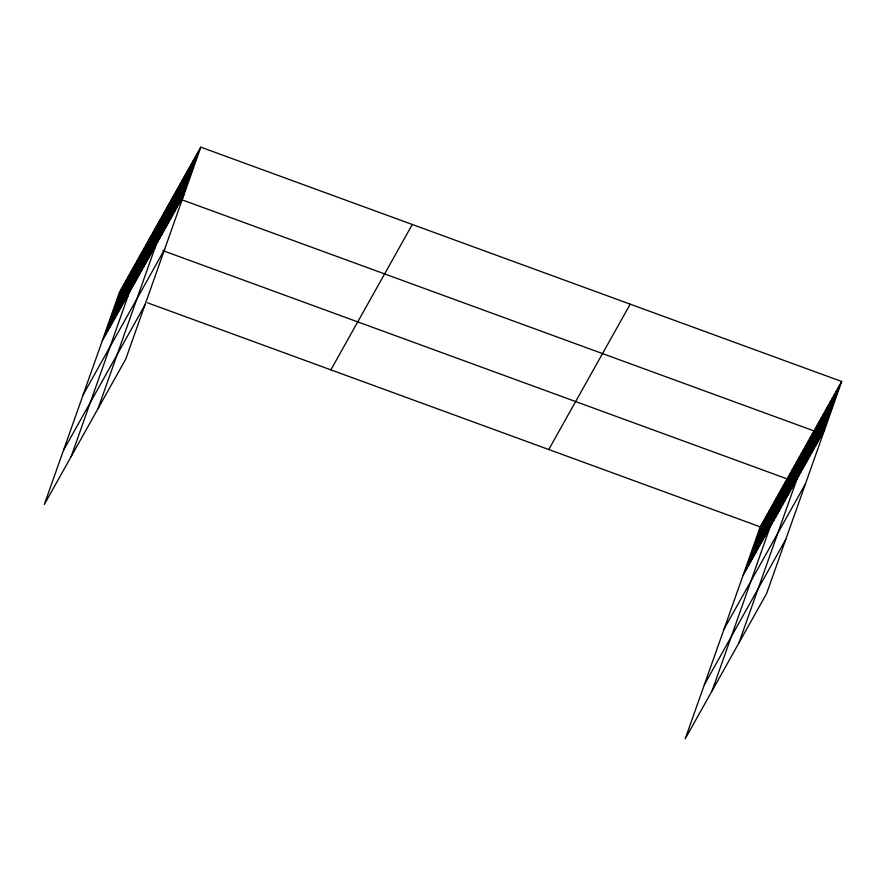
<?xml version="1.0" encoding="UTF-8"?>
<svg xmlns="http://www.w3.org/2000/svg" width="886" height="886" viewBox="0 0 886 886"><rect width="100%" height="100%" fill="white"/><g stroke="black" fill="none" stroke-linecap="round" stroke-linejoin="round"><path stroke-width="1.33" d="M200.812 147.154L119.366 292.513L44.3 504.499L125.746 359.14L200.812 147.154L841.7 381.501L766.634 593.487L685.188 738.846L760.254 526.86L841.7 381.501M104.094 337.511L121.16 289.323M105.888 334.31L122.955 286.123M107.682 331.109L124.738 282.922M109.476 327.909L126.532 279.721M111.259 324.719L128.326 276.532M113.054 321.518L130.12 273.331M114.848 318.318L131.914 270.13M116.642 315.117L133.697 266.93M118.425 311.916L135.492 263.74M120.219 308.727L137.286 260.539M122.013 305.526L139.08 257.339M123.807 302.325L140.874 254.138M125.602 299.125L142.657 250.948M127.385 295.935L144.451 247.748M71.179 456.534L146.245 244.547L155.216 247.825M130.973 289.534L148.04 241.346M132.767 286.333L149.823 238.157M134.561 283.143L151.617 234.956M136.344 279.943L153.411 231.755M138.138 276.742L155.205 228.555M139.933 273.541L156.999 225.365M141.727 270.352L158.782 222.164M143.521 267.151L160.576 218.964M145.304 263.95L162.371 215.763M147.098 260.75L164.165 212.574M148.892 257.56L165.959 209.373M150.686 254.36L167.742 206.172M152.47 251.159L169.536 202.972M154.264 247.958L171.33 199.782M98.058 408.568L173.124 196.581L814.012 430.917L738.946 642.904M157.907 241.468L174.963 193.281M159.746 238.179L176.812 189.992M161.595 234.879L178.662 186.691M163.445 231.589L180.5 183.402M165.283 228.289L182.35 180.102M167.133 225L184.199 176.812M168.982 221.699L186.049 173.512M170.832 218.41L187.887 170.223M172.67 215.11L189.737 166.922M174.52 211.82L191.586 163.633M176.369 208.52L193.425 160.333M178.208 205.231L195.274 157.043M180.057 201.93L197.124 153.743M181.907 198.641L198.962 150.454M744.982 571.847L762.049 523.659M746.776 568.646L763.843 520.459M748.57 565.445L765.626 517.269M750.353 562.256L767.42 514.068M752.148 559.055L769.214 510.868M753.942 555.854L771.008 507.667M755.736 552.654L772.802 504.477M757.53 549.464L774.585 501.277M759.313 546.263L776.38 498.076M761.107 543.063L778.174 494.875M762.901 539.862L779.968 491.686M764.696 536.672L781.751 488.485M766.49 533.472L783.545 485.284M768.273 530.271L785.339 482.084M712.067 690.87L787.133 478.894L162.902 250.638M771.861 523.881L788.928 475.693M773.655 520.68L790.711 472.493M775.438 517.479L792.505 469.292M777.232 514.279L794.299 466.102M779.027 511.089L796.093 462.902M780.821 507.888L797.887 459.701M782.615 504.688L799.67 456.5M784.398 501.487L801.465 453.311M786.192 498.297L803.259 450.11M787.986 495.097L805.053 446.909M789.78 491.896L806.836 443.709M791.575 488.695L808.63 440.519M793.358 485.506L810.424 437.319M795.152 482.305L812.218 434.118M798.795 475.815L815.851 427.628M800.634 472.515L817.7 424.328M802.483 469.226L819.55 421.038M804.333 465.925L821.388 417.738M806.171 462.636L823.238 414.449M808.021 459.336L825.087 411.148M809.87 456.046L826.926 407.859M811.709 452.746L828.775 404.559M813.558 449.457L830.625 401.269M815.408 446.156L832.475 397.969M817.257 442.867L834.313 394.68M819.096 439.567L836.162 391.379M820.945 436.277L838.012 388.09M822.795 432.977L839.85 384.79M102.3 340.7L183.745 195.341M83.162 394.757L164.608 249.398M63.438 450.453L144.883 305.083M330.866 369.85L412.3 224.49M548.766 449.523L630.212 304.164M743.188 575.047L824.633 429.688M724.05 629.093L805.496 483.734M704.326 684.789L785.771 539.43M119.366 292.513L128.337 295.802M147.563 302.824L760.254 526.86"/></g></svg>
